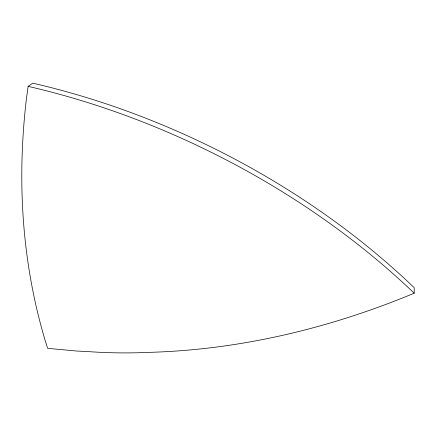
<?xml version="1.0" encoding="UTF-8"?>
<svg xmlns="http://www.w3.org/2000/svg" width="436" height="436" viewBox="0 0 436 436"><rect width="100%" height="100%" fill="white"/><g stroke="black" fill="none" stroke-linecap="round" stroke-linejoin="round"><path stroke-width="0.65" d="M28.144 86.361L26.422 98.77A1446.31 879.319 -23.6 0 0 44.788 339.263L47.66 348.326L76.066 350.991L90.35 351.748A1092.066 748.961 82.8 0 0 148.409 352.381C239.756 349.928 330.003 328.253 414.2 293.199L414.178 287.662A535.779 334.717 26.6 0 0 32.727 83.167L28.144 86.361A540.596 335.393 26.6 0 1 414.2 293.199"/></g></svg>
